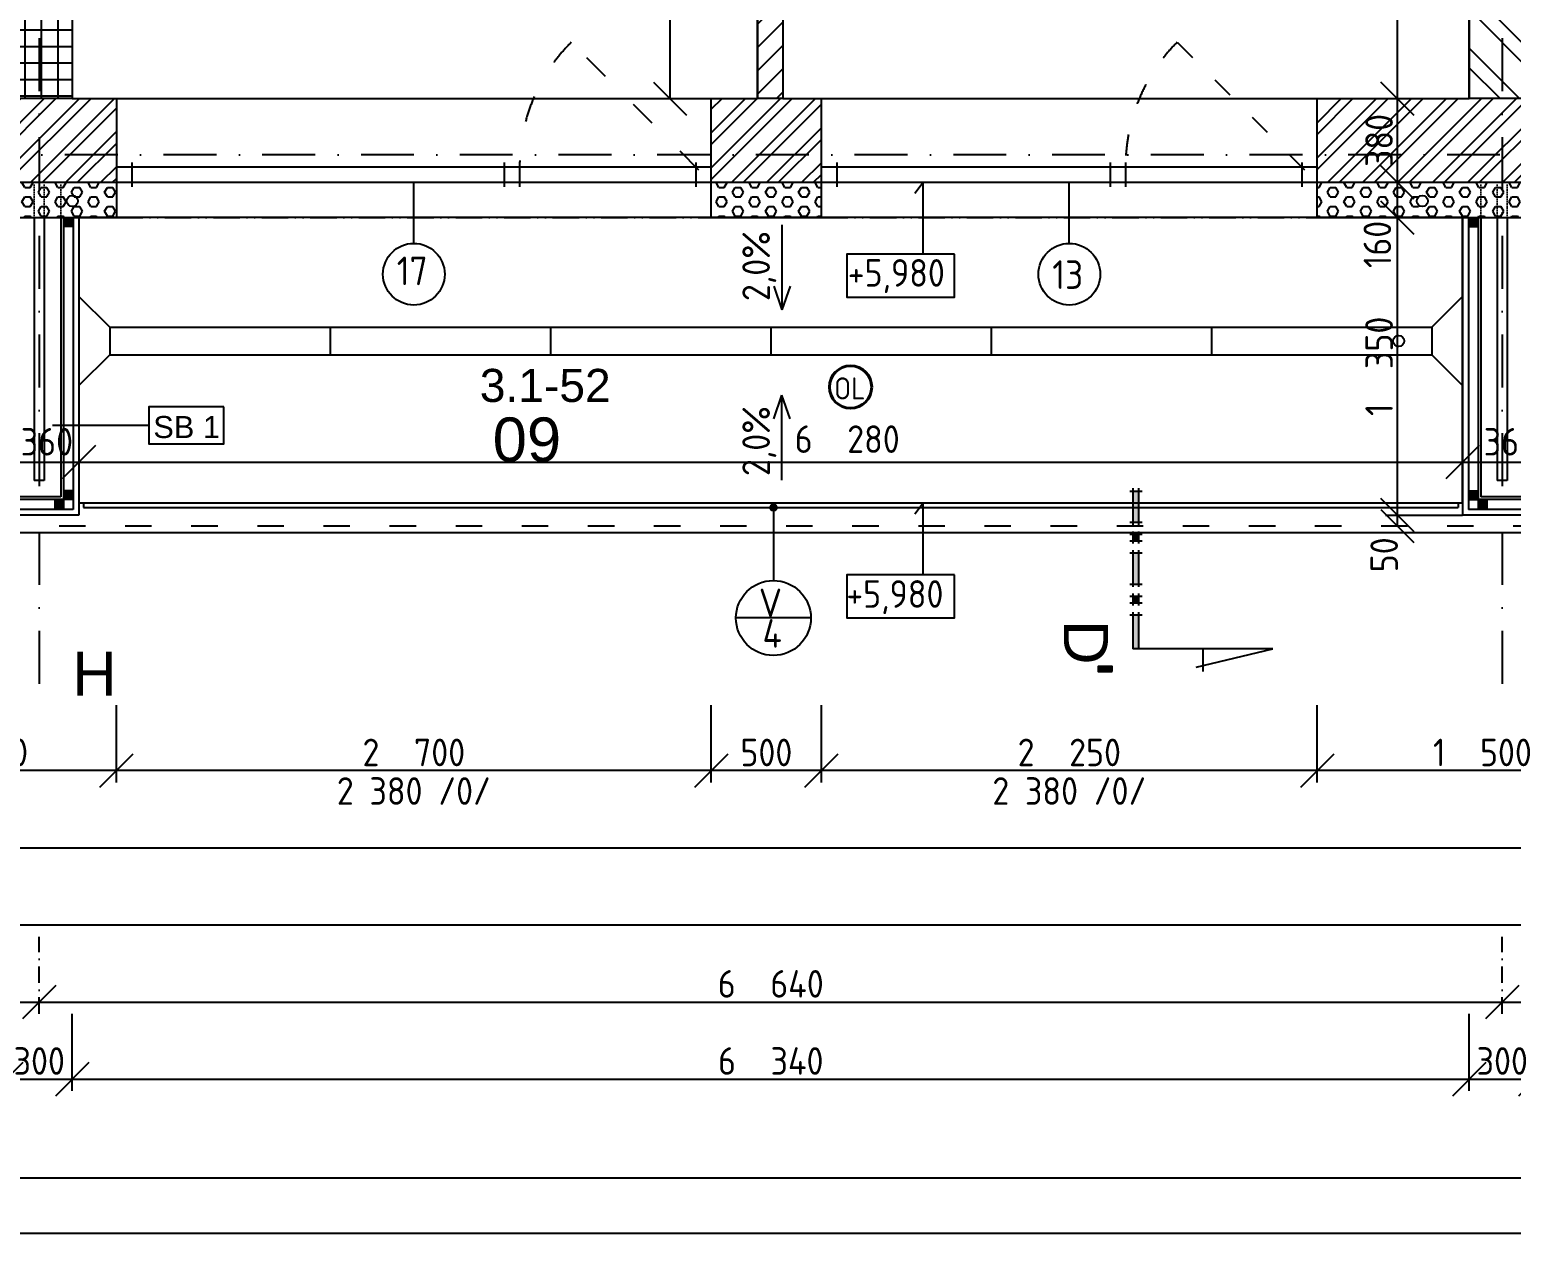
# Model space of a CAD drawing. Extents: x 4511820 to 5180432, y -1526536 to -944957.
# Drawn here: x 5014147 to 5020872, y -1174184 to -1168721 of the extents above; entities that cross this region are included whole.
import ezdxf

# ---------------------------------------------------------------- set-up
doc = ezdxf.new("R2010")
doc.units = 0
doc.header["$MEASUREMENT"] = 0
for name, pattern in [('ACAD_ISO03W100', [30, 12, -18]), ('ACAD_ISO07W100', [3.5, 0.5, -3]), ('ACAD_ISO12W100', [22, 12, -3, 0.5, -3, 0.5, -3]), ('BODKOCIARKOVANA_3', [5.6, 3, -1.3, 0, -1.3])]:
    doc.linetypes.add(name, pattern=pattern)
doc.layers.get('0').update_dxf_attribs({"linetype": 'CONTINUOUS'})
doc.layers.get('Defpoints').update_dxf_attribs({"color": 61, "linetype": 'CONTINUOUS'})
for name, color, linetype in [('KÓTY', 4, 'CONTINUOUS'), ('MÚRY', 1, 'CONTINUOUS'), ('OKNÁ', 143, 'CONTINUOUS'), ('osi', 253, 'CONTINUOUS'), ('Plochy', 41, 'CONTINUOUS'), ('POPIS', 7, 'CONTINUOUS'), ('POZEMOK', 7, 'CONTINUOUS'), ('TENKÁ', 7, 'CONTINUOUS'), ('tzb', 153, 'CONTINUOUS'), ('ŠRAFY', 82, 'CONTINUOUS')]:
    doc.layers.add(name, color=color, linetype=linetype)
doc.layers.add('zz-kanal-daždová', color=136, linetype='CONTINUOUS', lineweight=40)
doc.styles.add('ARIAL', font='arial.ttf')
doc.styles.add('styl1', font='arial.ttf')
doc.styles.add('STYLE1', font='isocp.shx')
doc.dimstyles.new('STANDARD-50', dxfattribs={"dimtxt": 125, "dimasz": 150, "dimexe": 10, "dimexo": 200, "dimgap": 20, "dimtad": 1, "dimdsep": 46, "dimlunit": 6, "dimtxsty": 'STYLE1', "dimblk1": 'OBLIQUE', "dimblk2": 'OBLIQUE', "dimsah": 1, "dimcen": 2.5, "dimse1": 1, "dimse2": 1, "dimadec": 0, "dimazin": 0, "dimtfac": 1, "dimtmove": 1, "dimatfit": 3, "dimldrblk": 'OBLIQUE', "dimfxl": 1, "dimtolj": 1, "dimtzin": 0, "dimarcsym": 0})
pattern_1 = [(45, (0, 175781), (-79.549513, 79.549513), []), (45, (53.03, 175781), (-79.549513, 79.549513), [])]
pattern_2 = [(45, (0, 175781), (-4.4194173824, 4.4194173824), [])]
pattern_3 = [(45, (-6640, 175781), (-4.4194173824, 4.4194173824), [])]

# ---------------------------------------------------------------- blocks, each defined once
blk = doc.blocks.new('_OBLIQUE')
at = {"color": 0, "linetype": 'ByBlock'}
blk.add_line((-0.5, -0.5), (0.5, 0.5), dxfattribs=at)
blk = doc.blocks.new('*D12917')
at = {"layer": 'Defpoints', "color": 0}
for p in [(5007576, -1169289.2), (5014191, -1169289.2), (5014191, -1173133.9)]:
    blk.add_point(p, dxfattribs=at)
at = {"layer": 'KÓTY', "color": 0, "lineweight": -2}
blk.add_line((5007576, -1173133.9), (5014191, -1173133.9), dxfattribs=at)
at = {"layer": 'KÓTY', "color": 0, "linetype": 'ByBlock', "lineweight": -2, "xscale": 150, "yscale": 150, "zscale": 150, "rotation": 180}
blk.add_blockref('_OBLIQUE', (5007576, -1173133.9), dxfattribs=at)
at = {"layer": 'KÓTY', "color": 0, "linetype": 'ByBlock', "lineweight": -2, "xscale": 150, "yscale": 150, "zscale": 150}
blk.add_blockref('_OBLIQUE', (5014191, -1173133.9), dxfattribs=at)
at = {"layer": 'KÓTY', "color": 0, "insert": (5010883.5, -1173051.3), "char_height": 125, "attachment_point": 5, "style": 'STYLE1'}
blk.add_mtext('\\A1;6ﾠ615', dxfattribs=at)
blk = doc.blocks.new('*D12918')
at = {"layer": 'Defpoints', "color": 0}
for p in [(5014191, -1169289.2), (5020831, -1169289.2), (5020831, -1173133.9)]:
    blk.add_point(p, dxfattribs=at)
at = {"layer": 'KÓTY', "color": 0, "lineweight": -2}
blk.add_line((5014191, -1173133.9), (5020831, -1173133.9), dxfattribs=at)
at = {"layer": 'KÓTY', "color": 0, "linetype": 'ByBlock', "lineweight": -2, "xscale": 150, "yscale": 150, "zscale": 150, "rotation": 180}
blk.add_blockref('_OBLIQUE', (5014191, -1173133.9), dxfattribs=at)
at = {"layer": 'KÓTY', "color": 0, "linetype": 'ByBlock', "lineweight": -2, "xscale": 150, "yscale": 150, "zscale": 150}
blk.add_blockref('_OBLIQUE', (5020831, -1173133.9), dxfattribs=at)
at = {"layer": 'KÓTY', "color": 0, "insert": (5017511, -1173051.3), "char_height": 125, "attachment_point": 5, "style": 'STYLE1'}
blk.add_mtext('\\A1;6ﾠ640', dxfattribs=at)
blk = doc.blocks.new('*D12919')
at = {"layer": 'Defpoints', "color": 0}
for p in [(5020831, -1169289.2), (5027471, -1169289.2), (5027471, -1173133.9)]:
    blk.add_point(p, dxfattribs=at)
at = {"layer": 'KÓTY', "color": 0, "lineweight": -2}
blk.add_line((5020831, -1173133.9), (5027471, -1173133.9), dxfattribs=at)
at = {"layer": 'KÓTY', "color": 0, "linetype": 'ByBlock', "lineweight": -2, "xscale": 150, "yscale": 150, "zscale": 150, "rotation": 180}
blk.add_blockref('_OBLIQUE', (5020831, -1173133.9), dxfattribs=at)
at = {"layer": 'KÓTY', "color": 0, "linetype": 'ByBlock', "lineweight": -2, "xscale": 150, "yscale": 150, "zscale": 150}
blk.add_blockref('_OBLIQUE', (5027471, -1173133.9), dxfattribs=at)
at = {"layer": 'KÓTY', "color": 0, "insert": (5024151, -1173051.3), "char_height": 125, "attachment_point": 5, "style": 'STYLE1'}
blk.add_mtext('\\A1;6ﾠ640', dxfattribs=at)
blk = doc.blocks.new('*D12932')
at = {"layer": 'Defpoints', "color": 0}
for p in [(5014041, -1169034.2), (5014341, -1169034.2), (5014341, -1173483.9)]:
    blk.add_point(p, dxfattribs=at)
at = {"layer": 'KÓTY', "color": 0, "lineweight": -2}
blk.add_line((5014041, -1173483.9), (5014341, -1173483.9), dxfattribs=at)
at = {"layer": 'KÓTY', "color": 0, "linetype": 'ByBlock', "lineweight": -2, "xscale": 150, "yscale": 150, "zscale": 150, "rotation": 180}
blk.add_blockref('_OBLIQUE', (5014041, -1173483.9), dxfattribs=at)
at = {"layer": 'KÓTY', "color": 0, "linetype": 'ByBlock', "lineweight": -2, "xscale": 150, "yscale": 150, "zscale": 150}
blk.add_blockref('_OBLIQUE', (5014341, -1173483.9), dxfattribs=at)
at = {"layer": 'KÓTY', "color": 0, "insert": (5014191, -1173401.4), "char_height": 125, "attachment_point": 5, "style": 'STYLE1'}
blk.add_mtext('\\A1;300', dxfattribs=at)
blk = doc.blocks.new('*D12933')
at = {"layer": 'Defpoints', "color": 0}
for p in [(5014341, -1169034.2), (5020681, -1169034.2), (5020681, -1173483.9)]:
    blk.add_point(p, dxfattribs=at)
at = {"layer": 'KÓTY', "color": 0, "lineweight": -2}
blk.add_line((5014341, -1173483.9), (5020681, -1173483.9), dxfattribs=at)
at = {"layer": 'KÓTY', "color": 0, "linetype": 'ByBlock', "lineweight": -2, "xscale": 150, "yscale": 150, "zscale": 150, "rotation": 180}
blk.add_blockref('_OBLIQUE', (5014341, -1173483.9), dxfattribs=at)
at = {"layer": 'KÓTY', "color": 0, "linetype": 'ByBlock', "lineweight": -2, "xscale": 150, "yscale": 150, "zscale": 150}
blk.add_blockref('_OBLIQUE', (5020681, -1173483.9), dxfattribs=at)
at = {"layer": 'KÓTY', "color": 0, "insert": (5017511, -1173401.3), "char_height": 125, "attachment_point": 5, "style": 'STYLE1'}
blk.add_mtext('\\A1;6ﾠ340', dxfattribs=at)
blk = doc.blocks.new('*D12934')
at = {"layer": 'Defpoints', "color": 0}
for p in [(5020681, -1169034.2), (5020981, -1169034.2), (5020981, -1173483.9)]:
    blk.add_point(p, dxfattribs=at)
at = {"layer": 'KÓTY', "color": 0, "lineweight": -2}
blk.add_line((5020681, -1173483.9), (5020981, -1173483.9), dxfattribs=at)
at = {"layer": 'KÓTY', "color": 0, "linetype": 'ByBlock', "lineweight": -2, "xscale": 150, "yscale": 150, "zscale": 150, "rotation": 180}
blk.add_blockref('_OBLIQUE', (5020681, -1173483.9), dxfattribs=at)
at = {"layer": 'KÓTY', "color": 0, "linetype": 'ByBlock', "lineweight": -2, "xscale": 150, "yscale": 150, "zscale": 150}
blk.add_blockref('_OBLIQUE', (5020981, -1173483.9), dxfattribs=at)
at = {"layer": 'KÓTY', "color": 0, "insert": (5020831, -1173401.4), "char_height": 125, "attachment_point": 5, "style": 'STYLE1'}
blk.add_mtext('\\A1;300', dxfattribs=at)
blk = doc.blocks.new('*D12941')
at = {"layer": 'Defpoints', "color": 0}
for p in [(5007451, -1169289.2), (5040921, -1169449.2), (5040921, -1172433.9)]:
    blk.add_point(p, dxfattribs=at)
at = {"layer": 'KÓTY', "color": 0, "lineweight": -2}
blk.add_line((5007451, -1172433.9), (5040921, -1172433.9), dxfattribs=at)
at = {"layer": 'KÓTY', "color": 0, "linetype": 'ByBlock', "lineweight": -2, "xscale": 150, "yscale": 150, "zscale": 150, "rotation": 180}
blk.add_blockref('_OBLIQUE', (5007451, -1172433.9), dxfattribs=at)
at = {"layer": 'KÓTY', "color": 0, "linetype": 'ByBlock', "lineweight": -2, "xscale": 150, "yscale": 150, "zscale": 150}
blk.add_blockref('_OBLIQUE', (5040921, -1172433.9), dxfattribs=at)
at = {"layer": 'KÓTY', "color": 0, "insert": (5024186, -1172351.3), "char_height": 125, "attachment_point": 5, "style": 'STYLE1'}
blk.add_mtext('\\A1;33ﾠ470', dxfattribs=at)
blk = doc.blocks.new('*D12942')
at = {"layer": 'Defpoints', "color": 0}
for p in [(4980571, -1166764.2), (5040921, -1166764.2), (5040921, -1172783.9)]:
    blk.add_point(p, dxfattribs=at)
at = {"layer": 'KÓTY', "color": 0, "lineweight": -2}
blk.add_line((4980571, -1172783.9), (5040921, -1172783.9), dxfattribs=at)
at = {"layer": 'KÓTY', "color": 0, "linetype": 'ByBlock', "lineweight": -2, "xscale": 150, "yscale": 150, "zscale": 150, "rotation": 180}
blk.add_blockref('_OBLIQUE', (4980571, -1172783.9), dxfattribs=at)
at = {"layer": 'KÓTY', "color": 0, "linetype": 'ByBlock', "lineweight": -2, "xscale": 150, "yscale": 150, "zscale": 150}
blk.add_blockref('_OBLIQUE', (5040921, -1172783.9), dxfattribs=at)
at = {"layer": 'KÓTY', "color": 0, "insert": (5010746, -1172701.3), "char_height": 125, "attachment_point": 5, "style": 'STYLE1'}
blk.add_mtext('\\A1;60ﾠ350', dxfattribs=at)
blk = doc.blocks.new('*D12960')
at = {"layer": 'Defpoints', "color": 0}
for p in [(5019991, -1169034.2), (5021491, -1169034.2), (5019991, -1172083.9)]:
    blk.add_point(p, dxfattribs=at)
at = {"layer": 'KÓTY', "color": 0, "lineweight": -2}
blk.add_line((5021491, -1172083.9), (5019991, -1172083.9), dxfattribs=at)
at = {"layer": 'KÓTY', "color": 0, "linetype": 'ByBlock', "lineweight": -2, "xscale": 150, "yscale": 150, "zscale": 150, "rotation": 180}
blk.add_blockref('_OBLIQUE', (5019991, -1172083.9), dxfattribs=at)
at = {"layer": 'KÓTY', "color": 0, "linetype": 'ByBlock', "lineweight": -2, "xscale": 150, "yscale": 150, "zscale": 150}
blk.add_blockref('_OBLIQUE', (5021491, -1172083.9), dxfattribs=at)
at = {"layer": 'KÓTY', "color": 0, "insert": (5020741, -1172001.3), "char_height": 125, "attachment_point": 5, "style": 'STYLE1'}
blk.add_mtext('\\A1;1ﾠ500', dxfattribs=at)
blk = doc.blocks.new('*D12961')
at = {"layer": 'Defpoints', "color": 0}
for p in [(5017741, -1169034.2), (5019991, -1169034.2), (5017741, -1172083.9)]:
    blk.add_point(p, dxfattribs=at)
at = {"layer": 'KÓTY', "color": 0, "lineweight": -2}
blk.add_line((5019991, -1172083.9), (5017741, -1172083.9), dxfattribs=at)
at = {"layer": 'KÓTY', "color": 0, "linetype": 'ByBlock', "lineweight": -2, "xscale": 150, "yscale": 150, "zscale": 150, "rotation": 180}
blk.add_blockref('_OBLIQUE', (5017741, -1172083.9), dxfattribs=at)
at = {"layer": 'KÓTY', "color": 0, "linetype": 'ByBlock', "lineweight": -2, "xscale": 150, "yscale": 150, "zscale": 150}
blk.add_blockref('_OBLIQUE', (5019991, -1172083.9), dxfattribs=at)
at = {"layer": 'KÓTY', "color": 0, "insert": (5018866, -1172001.3), "char_height": 125, "attachment_point": 5, "style": 'STYLE1'}
blk.add_mtext('\\A1;2ﾠ250', dxfattribs=at)
blk = doc.blocks.new('*D12962')
at = {"layer": 'Defpoints', "color": 0}
for p in [(5017741, -1169034.2), (5017241, -1169414.2), (5017241, -1172083.9)]:
    blk.add_point(p, dxfattribs=at)
at = {"layer": 'KÓTY', "color": 0, "lineweight": -2}
blk.add_line((5017741, -1172083.9), (5017241, -1172083.9), dxfattribs=at)
at = {"layer": 'KÓTY', "color": 0, "linetype": 'ByBlock', "lineweight": -2, "xscale": 150, "yscale": 150, "zscale": 150, "rotation": 180}
blk.add_blockref('_OBLIQUE', (5017241, -1172083.9), dxfattribs=at)
at = {"layer": 'KÓTY', "color": 0, "linetype": 'ByBlock', "lineweight": -2, "xscale": 150, "yscale": 150, "zscale": 150}
blk.add_blockref('_OBLIQUE', (5017741, -1172083.9), dxfattribs=at)
at = {"layer": 'KÓTY', "color": 0, "insert": (5017491, -1172001.4), "char_height": 125, "attachment_point": 5, "style": 'STYLE1'}
blk.add_mtext('\\A1;500', dxfattribs=at)
blk = doc.blocks.new('*D12963')
at = {"layer": 'Defpoints', "color": 0}
for p in [(5014541, -1169414.2), (5017241, -1169414.2), (5014541, -1172083.9)]:
    blk.add_point(p, dxfattribs=at)
at = {"layer": 'KÓTY', "color": 0, "lineweight": -2}
blk.add_line((5017241, -1172083.9), (5014541, -1172083.9), dxfattribs=at)
at = {"layer": 'KÓTY', "color": 0, "linetype": 'ByBlock', "lineweight": -2, "xscale": 150, "yscale": 150, "zscale": 150, "rotation": 180}
blk.add_blockref('_OBLIQUE', (5014541, -1172083.9), dxfattribs=at)
at = {"layer": 'KÓTY', "color": 0, "linetype": 'ByBlock', "lineweight": -2, "xscale": 150, "yscale": 150, "zscale": 150}
blk.add_blockref('_OBLIQUE', (5017241, -1172083.9), dxfattribs=at)
at = {"layer": 'KÓTY', "color": 0, "insert": (5015891, -1172001.3), "char_height": 125, "attachment_point": 5, "style": 'STYLE1'}
blk.add_mtext('\\A1;2ﾠ700', dxfattribs=at)
blk = doc.blocks.new('*D12964')
at = {"layer": 'Defpoints', "color": 0}
for p in [(5013291, -1169414.2), (5014541, -1169414.2), (5013291, -1172083.9)]:
    blk.add_point(p, dxfattribs=at)
at = {"layer": 'KÓTY', "color": 0, "lineweight": -2}
blk.add_line((5014541, -1172083.9), (5013291, -1172083.9), dxfattribs=at)
at = {"layer": 'KÓTY', "color": 0, "linetype": 'ByBlock', "lineweight": -2, "xscale": 150, "yscale": 150, "zscale": 150, "rotation": 180}
blk.add_blockref('_OBLIQUE', (5013291, -1172083.9), dxfattribs=at)
at = {"layer": 'KÓTY', "color": 0, "linetype": 'ByBlock', "lineweight": -2, "xscale": 150, "yscale": 150, "zscale": 150}
blk.add_blockref('_OBLIQUE', (5014541, -1172083.9), dxfattribs=at)
at = {"layer": 'KÓTY', "color": 0, "insert": (5013916, -1172001.3), "char_height": 125, "attachment_point": 5, "style": 'STYLE1'}
blk.add_mtext('\\A1;1ﾠ250', dxfattribs=at)
blk = doc.blocks.new('*D18928')
at = {"layer": 'Defpoints', "color": 0}
for p in [(5017451, -1163649.2), (5017053.5, -1169034.2), (5017451, -1169034.2)]:
    blk.add_point(p, dxfattribs=at)
at = {"layer": 'KÓTY', "color": 0, "lineweight": -2}
blk.add_line((5017053.5, -1163649.2), (5017053.5, -1169034.2), dxfattribs=at)
at = {"layer": 'KÓTY', "color": 0, "linetype": 'ByBlock', "lineweight": -2, "xscale": 150, "yscale": 150, "zscale": 150}
for p, rotation in [((5017053.5, -1163649.2), 90), ((5017053.5, -1169034.2), 270)]:
    blk.add_blockref('_OBLIQUE', p, dxfattribs=dict(at, rotation=rotation))
at = {"layer": 'KÓTY', "color": 0, "insert": (5016971, -1166341.7), "char_height": 125, "attachment_point": 5, "rotation": 90, "style": 'STYLE1'}
blk.add_mtext('\\A1;5ﾠ385', dxfattribs=at)
blk = doc.blocks.new('*D18940')
at = {"layer": 'Defpoints', "color": 0}
for p in [(5020681, -1163649.2), (5020354.5, -1169034.2), (5020681, -1169034.2)]:
    blk.add_point(p, dxfattribs=at)
at = {"layer": 'KÓTY', "color": 0, "lineweight": -2}
blk.add_line((5020354.5, -1163649.2), (5020354.5, -1169034.2), dxfattribs=at)
at = {"layer": 'KÓTY', "color": 0, "linetype": 'ByBlock', "lineweight": -2, "xscale": 150, "yscale": 150, "zscale": 150}
for p, rotation in [((5020354.5, -1163649.2), 90), ((5020354.5, -1169034.2), 270)]:
    blk.add_blockref('_OBLIQUE', p, dxfattribs=dict(at, rotation=rotation))
at = {"layer": 'KÓTY', "color": 0, "insert": (5020272, -1166341.7), "char_height": 125, "attachment_point": 5, "rotation": 90, "style": 'STYLE1'}
blk.add_mtext('\\A1;5ﾠ385', dxfattribs=at)
blk = doc.blocks.new('*D19258')
at = {"layer": 'Defpoints', "color": 0}
for p in [(5020651, -1170683.5), (5014371, -1170709.2), (5020651, -1170709.2)]:
    blk.add_point(p, dxfattribs=at)
at = {"layer": 'KÓTY', "color": 0, "lineweight": -2}
blk.add_line((5014371, -1170683.5), (5020651, -1170683.5), dxfattribs=at)
at = {"layer": 'KÓTY', "color": 0, "linetype": 'ByBlock', "lineweight": -2, "xscale": 150, "yscale": 150, "zscale": 150, "rotation": 180}
blk.add_blockref('_OBLIQUE', (5014371, -1170683.5), dxfattribs=at)
at = {"layer": 'KÓTY', "color": 0, "linetype": 'ByBlock', "lineweight": -2, "xscale": 150, "yscale": 150, "zscale": 150}
blk.add_blockref('_OBLIQUE', (5020651, -1170683.5), dxfattribs=at)
at = {"layer": 'KÓTY', "color": 0, "insert": (5017858, -1170579.5), "char_height": 125, "attachment_point": 5, "style": 'STYLE1'}
blk.add_mtext('\\A1;6ﾠ280', dxfattribs=at)
blk = doc.blocks.new('*D19259')
at = {"layer": 'Defpoints', "color": 0}
for p in [(5021011, -1170683.5), (5020651, -1170709.2), (5021011, -1170709.2)]:
    blk.add_point(p, dxfattribs=at)
at = {"layer": 'KÓTY', "color": 0, "lineweight": -2}
blk.add_line((5020651, -1170683.5), (5021011, -1170683.5), dxfattribs=at)
at = {"layer": 'KÓTY', "color": 0, "linetype": 'ByBlock', "lineweight": -2, "xscale": 150, "yscale": 150, "zscale": 150, "rotation": 180}
blk.add_blockref('_OBLIQUE', (5020651, -1170683.5), dxfattribs=at)
at = {"layer": 'KÓTY', "color": 0, "linetype": 'ByBlock', "lineweight": -2, "xscale": 150, "yscale": 150, "zscale": 150}
blk.add_blockref('_OBLIQUE', (5021011, -1170683.5), dxfattribs=at)
at = {"layer": 'KÓTY', "color": 0, "insert": (5020865.5, -1170591.5), "char_height": 125, "attachment_point": 5, "style": 'STYLE1'}
blk.add_mtext('\\A1;360', dxfattribs=at)
blk = doc.blocks.new('*D47906')
at = {"layer": 'Defpoints', "color": 0}
for p in [(5014371, -1170683.5), (5014011, -1170709.2), (5014371, -1170709.2)]:
    blk.add_point(p, dxfattribs=at)
at = {"layer": 'KÓTY', "color": 0, "lineweight": -2}
blk.add_line((5014011, -1170683.5), (5014371, -1170683.5), dxfattribs=at)
at = {"layer": 'KÓTY', "color": 0, "linetype": 'ByBlock', "lineweight": -2, "xscale": 150, "yscale": 150, "zscale": 150, "rotation": 180}
blk.add_blockref('_OBLIQUE', (5014011, -1170683.5), dxfattribs=at)
at = {"layer": 'KÓTY', "color": 0, "linetype": 'ByBlock', "lineweight": -2, "xscale": 150, "yscale": 150, "zscale": 150}
blk.add_blockref('_OBLIQUE', (5014371, -1170683.5), dxfattribs=at)
at = {"layer": 'KÓTY', "color": 0, "insert": (5014225.5, -1170591.5), "char_height": 125, "attachment_point": 5, "style": 'STYLE1'}
blk.add_mtext('\\A1;360', dxfattribs=at)
blk = doc.blocks.new('*D47912')
at = {"layer": 'Defpoints', "color": 0}
for p in [(5020354.5, -1169034.2), (5020354.5, -1169414.2), (5020354.5, -1169414.2)]:
    blk.add_point(p, dxfattribs=at)
at = {"layer": 'KÓTY', "color": 0, "lineweight": -2}
blk.add_line((5020354.5, -1169034.2), (5020354.5, -1169414.2), dxfattribs=at)
at = {"layer": 'KÓTY', "color": 0, "linetype": 'ByBlock', "lineweight": -2, "xscale": 150, "yscale": 150, "zscale": 150}
for p, rotation in [((5020354.5, -1169034.2), 90), ((5020354.5, -1169414.2), 270)]:
    blk.add_blockref('_OBLIQUE', p, dxfattribs=dict(at, rotation=rotation))
at = {"layer": 'KÓTY', "color": 0, "insert": (5020272, -1169224.2), "char_height": 125, "attachment_point": 5, "rotation": 90, "style": 'STYLE1'}
blk.add_mtext('\\A1;380', dxfattribs=at)
blk = doc.blocks.new('*D47913')
at = {"layer": 'Defpoints', "color": 0}
for p in [(5020354.5, -1169414.2), (5020354.5, -1169574.2), (5020354.5, -1169574.2)]:
    blk.add_point(p, dxfattribs=at)
at = {"layer": 'KÓTY', "color": 0, "lineweight": -2}
blk.add_line((5020354.5, -1169414.2), (5020354.5, -1169574.2), dxfattribs=at)
at = {"layer": 'KÓTY', "color": 0, "linetype": 'ByBlock', "lineweight": -2, "xscale": 150, "yscale": 150, "zscale": 150}
for p, rotation in [((5020354.5, -1169414.2), 90), ((5020354.5, -1169574.2), 270)]:
    blk.add_blockref('_OBLIQUE', p, dxfattribs=dict(at, rotation=rotation))
at = {"layer": 'KÓTY', "color": 0, "insert": (5020264, -1169696), "char_height": 125, "attachment_point": 5, "rotation": 90, "style": 'STYLE1'}
blk.add_mtext('\\A1;160', dxfattribs=at)
blk = doc.blocks.new('*D47914')
at = {"layer": 'Defpoints', "color": 0}
for p in [(5020770, -1169574.2), (5020354.5, -1170924.2), (5020770, -1170924.2)]:
    blk.add_point(p, dxfattribs=at)
at = {"layer": 'KÓTY', "color": 0, "lineweight": -2}
blk.add_line((5020354.5, -1169574.2), (5020354.5, -1170924.2), dxfattribs=at)
at = {"layer": 'KÓTY', "color": 0, "linetype": 'ByBlock', "lineweight": -2, "xscale": 150, "yscale": 150, "zscale": 150}
for p, rotation in [((5020354.5, -1169574.2), 90), ((5020354.5, -1170924.2), 270)]:
    blk.add_blockref('_OBLIQUE', p, dxfattribs=dict(at, rotation=rotation))
at = {"layer": 'KÓTY', "color": 0, "insert": (5020272, -1170249.2), "char_height": 125, "attachment_point": 5, "rotation": 90, "style": 'STYLE1'}
blk.add_mtext('\\A1;1ﾠ350', dxfattribs=at)
blk = doc.blocks.new('*D47915')
at = {"layer": 'Defpoints', "color": 0}
for p in [(5020770, -1170924.2), (5020354.5, -1170974.2), (5020770, -1170974.2)]:
    blk.add_point(p, dxfattribs=at)
at = {"layer": 'KÓTY', "color": 0, "lineweight": -2}
blk.add_line((5020354.5, -1170924.2), (5020354.5, -1170974.2), dxfattribs=at)
at = {"layer": 'KÓTY', "color": 0, "linetype": 'ByBlock', "lineweight": -2, "xscale": 150, "yscale": 150, "zscale": 150}
for p, rotation in [((5020354.5, -1170924.2), 90), ((5020354.5, -1170974.2), 270)]:
    blk.add_blockref('_OBLIQUE', p, dxfattribs=dict(at, rotation=rotation))
at = {"layer": 'KÓTY', "color": 0, "insert": (5020295, -1171104.5), "char_height": 125, "attachment_point": 5, "rotation": 90, "style": 'STYLE1'}
blk.add_mtext('\\A1;50', dxfattribs=at)

msp = doc.modelspace()

# ---------------------------------------------------------------- hatches: boundary and pattern name
at = {"layer": 'TENKÁ'}
h = msp.add_hatch(color=256, dxfattribs=at)
h.dxf.hatch_style = 1
h.paths.add_polyline_path([(5019182.125, -1170956.125), (5019156.25, -1170956.125), (5019156.25, -1170815), (5019182.125, -1170815)])
h = msp.add_hatch(color=256, dxfattribs=at)
h.dxf.hatch_style = 1
h.paths.add_polyline_path([(5017523, -1170904.191, 2.41421356), (5017508, -1170889.191, 0.41421356)])
h = msp.add_hatch(color=256, dxfattribs=at)
h.dxf.hatch_style = 1
h.paths.add_polyline_path([(5019182.125, -1171041.25), (5019156.25, -1171041.25), (5019156.25, -1171011), (5019182.125, -1171011)])
h = msp.add_hatch(color=256, dxfattribs=at)
h.dxf.hatch_style = 1
h.paths.add_polyline_path([(5019182.125, -1171096.125), (5019182.125, -1171237.25), (5019156.25, -1171237.25), (5019156.25, -1171096.125)])
h = msp.add_hatch(color=256, dxfattribs=at)
h.dxf.hatch_style = 1
h.paths.add_polyline_path([(5019182.125, -1171322.375), (5019156.25, -1171322.375), (5019156.25, -1171292.125), (5019182.125, -1171292.125)])
h = msp.add_hatch(color=256, dxfattribs=at)
h.dxf.hatch_style = 1
h.paths.add_polyline_path([(5019182.125, -1171377.25), (5019182.125, -1171530.875), (5019156.25, -1171530.875), (5019156.25, -1171377.25)])
h = msp.add_hatch(color=256, dxfattribs=at)
h.dxf.hatch_style = 1
h.paths.add_polyline_path([(5019060.125, -1171610.625), (5018996.5, -1171610.625), (5018996.5, -1171634.25), (5019060.125, -1171634.25)])
at = {"layer": 'ŠRAFY', "ltscale": 0.25}
h = msp.add_hatch(dxfattribs=at)
h.set_pattern_fill('ANSI37', color=256, scale=600, angle=45)
h.set_pattern_definition([(90, (-3307273.674, 668852.734), (-75, 1e-14), []), (180, (-3307273.674, 668852.734), (-1e-14, -75), [])])
h.paths.add_polyline_path([(5014041, -1161164.191), (5014041, -1163849.191), (5014041, -1169034.191), (5014341, -1169034.191), (5014341, -1163649.191), (5014341, -1163534.191), (5014341, -1162294.191), (5014341, -1162179.191), (5014341, -1161279.191), (5014341, -1161164.191)])
h = msp.add_hatch(dxfattribs=at)
h.set_pattern_fill('ANSI31', color=256, scale=600, style=0)
h.set_pattern_definition([(45, (515270.5, 303822), (-53.0330086, 53.0330086), [])])
h.paths.add_polyline_path([(5017566, -1169034.191), (5017566, -1163649.191), (5018991, -1163649.191), (5018991, -1163534.191), (5016741, -1163534.191), (5016741, -1163649.191), (5017451, -1163649.191), (5017451, -1169034.191)])
at = {"layer": 'ŠRAFY'}
h = msp.add_hatch(dxfattribs=at)
h.set_pattern_fill('ANSI32', color=256, scale=500, angle=90)
h.set_pattern_definition([(135, (515810.9, 44482.1), (-132.5825215, -132.5825215), []), (135, (515810.9, 44570.48), (-132.5825215, -132.5825215), [])])
h.paths.add_polyline_path([(5020681, -1163649.191), (5020681, -1169034.191), (5020981, -1169034.191), (5020981, -1164759.191), (5020981, -1163534.191), (5020681, -1163534.191)])
h = msp.add_hatch(dxfattribs=at)
h.set_pattern_fill('ANSI32', color=256, scale=300)
h.set_pattern_definition(pattern_1)
h.paths.add_polyline_path([(5013291, -1169414.191), (5014541, -1169414.191), (5014541, -1169034.191), (5014341, -1169034.191), (5014041, -1169034.191), (5013291, -1169034.191)])
h = msp.add_hatch(dxfattribs=at)
h.set_pattern_fill('ANSI32', color=256, scale=300)
h.set_pattern_definition(pattern_1)
h.paths.add_polyline_path([(5017241, -1169414.191), (5017741, -1169414.191), (5017741, -1169344.191), (5017741, -1169034.191), (5017566, -1169034.191), (5017451, -1169034.191), (5017241, -1169034.191), (5017241, -1169344.191)])
h = msp.add_hatch(dxfattribs=at)
h.set_pattern_fill('ANSI32', color=256, scale=300)
h.set_pattern_definition(pattern_1)
h.paths.add_polyline_path([(5021491, -1169414.191), (5021491, -1169344.191), (5021491, -1169034.191), (5020981, -1169034.191), (5020681, -1169034.191), (5019991, -1169034.191), (5019991, -1169344.191), (5019991, -1169414.191), (5020761, -1169414.191), (5020901, -1169414.191)])
h = msp.add_hatch(dxfattribs=at)
h.set_pattern_fill('HEX', color=256, scale=200)
h.paths.add_polyline_path([(5013291, -1169414.191), (5013291, -1169574.191), (5014011, -1169574.191), (5014191, -1169574.191), (5014371, -1169574.191), (5014541, -1169574.191), (5014541, -1169414.191)])
h = msp.add_hatch(dxfattribs=at)
h.set_pattern_fill('HEX', color=256, scale=200)
h.paths.add_polyline_path([(5017241, -1169414.191), (5017241, -1169574.191), (5017741, -1169574.191), (5017741, -1169414.191)])
h = msp.add_hatch(dxfattribs=at)
h.set_pattern_fill('HEX', color=256, scale=200)
h.paths.add_polyline_path([(5019991, -1169574.191), (5020651, -1169574.191), (5020677, -1169574.191), (5020721, -1169574.191), (5020733.5, -1169574.191), (5020808.5, -1169574.191), (5020853.5, -1169574.191), (5020928.5, -1169574.191), (5020941, -1169574.191), (5020985, -1169574.191), (5021011, -1169574.191), (5021013.5, -1169574.191), (5021061, -1169574.191), (5021181, -1169574.191), (5021491, -1169574.191), (5021491, -1169414.191), (5020733.5, -1169414.191), (5019991, -1169414.191)])
h.paths.add_polyline_path([(5020493.5, -1169499.191, 1), (5020443.5, -1169499.191, 1)], flags=16)
h.paths.add_polyline_path([(5021006, -1169499.191, 1), (5020956, -1169499.191, 1)], flags=16)
h = msp.add_hatch(dxfattribs=at)
h.set_pattern_fill('ANSI31', color=45, scale=50)
h.set_pattern_definition(pattern_3)
h.paths.add_polyline_path([(5014301, -1169614.191), (5014345, -1169614.191), (5014345, -1169574.191), (5014301, -1169574.191)])
h = msp.add_hatch(dxfattribs=at)
h.set_pattern_fill('ANSI31', color=45, scale=50)
h.set_pattern_definition(pattern_2)
h.paths.add_polyline_path([(5020721, -1169574.191), (5020677, -1169574.191), (5020677, -1169614.191), (5020721, -1169614.191)])
h = msp.add_hatch(dxfattribs=at)
h.set_pattern_fill('ANSI31', color=45, scale=50)
h.set_pattern_definition(pattern_3)
h.paths.add_polyline_path([(5014301, -1170854.191), (5014345, -1170854.191), (5014345, -1170814.191), (5014301, -1170814.191)])
h = msp.add_hatch(dxfattribs=at)
h.set_pattern_fill('ANSI31', color=45, scale=50)
h.set_pattern_definition(pattern_2)
h.paths.add_polyline_path([(5020721, -1170814.191), (5020677, -1170814.191), (5020677, -1170854.191), (5020714, -1170854.191), (5020721, -1170854.191)])
h = msp.add_hatch(dxfattribs=at)
h.set_pattern_fill('ANSI31', color=45, scale=50)
h.set_pattern_definition(pattern_3)
h.paths.add_polyline_path([(5014261, -1170898.191), (5014301, -1170898.191), (5014301, -1170854.191), (5014261, -1170854.191)])
h = msp.add_hatch(dxfattribs=at)
h.set_pattern_fill('ANSI31', color=45, scale=50)
h.set_pattern_definition(pattern_2)
h.paths.add_polyline_path([(5020721, -1170898.191), (5020761, -1170898.191), (5020761, -1170854.191), (5020721, -1170854.191)])

# ---------------------------------------------------------------- linework, layer by layer
at = {"layer": 'KÓTY', "ltscale": 25}
for p, q in [((5020301.097, -1170924.191), (5020651.097, -1170924.191)), ((5014541, -1172137.286), (5014541, -1171787.286)), ((5017241, -1172137.286), (5017241, -1171787.286)), ((5017741, -1172137.286), (5017741, -1171787.286)), ((5019991, -1172137.286), (5019991, -1171787.286)), ((5014341, -1173537.286), (5014341, -1173187.286)), ((5020681, -1173537.286), (5020681, -1173187.286))]:
    msp.add_line(p, q, dxfattribs=at)
at = {"layer": 'KÓTY', "linetype": 'BODKOCIARKOVANA_3', "ltscale": 25}
for p, q in [((5014191, -1173187.286), (5014191, -1172837.286)), ((5020831, -1173187.286), (5020831, -1172837.286))]:
    msp.add_line(p, q, dxfattribs=at)
at = {"layer": 'MÚRY'}
for p, q in [((5014341, -1163649.191), (5014341, -1169034.191)), ((5017451, -1163649.191), (5017451, -1169034.191)), ((5017566, -1163649.191), (5017566, -1169034.191)), ((5020681, -1163649.191), (5020681, -1169034.191)), ((5014341, -1169034.191), (5014541, -1169034.191)), ((5014541, -1169034.191), (5014541, -1169574.191)), ((5017241, -1169034.191), (5017451, -1169034.191)), ((5017241, -1169574.191), (5017241, -1169034.191)), ((5017566, -1169034.191), (5017741, -1169034.191)), ((5017741, -1169574.191), (5017741, -1169034.191)), ((5019991, -1169034.191), (5020681, -1169034.191)), ((5019991, -1169574.191), (5019991, -1169034.191)), ((5014371, -1169574.191), (5014541, -1169574.191)), ((5014371, -1169574.191), (5014371, -1170924.191)), ((5017241, -1169574.191), (5017741, -1169574.191)), ((5017241, -1169574.191), (5017741, -1169574.191)), ((5019991, -1169574.191), (5020651, -1169574.191)), ((5020651, -1169574.191), (5020651, -1170924.191)), ((5014371, -1170924.191), (5014011, -1170924.191)), ((5021011, -1170924.191), (5020651, -1170924.191))]:
    msp.add_line(p, q, dxfattribs=at)
at = {"layer": 'OKNÁ', "linetype": 'ACAD_ISO03W100', "ltscale": 10}
msp.add_line((5017185.142, -1169358.334), (5016605.315, -1168778.506), dxfattribs=at)
at = {"layer": 'OKNÁ', "linetype": 'ACAD_ISO03W100', "ltscale": 8}
msp.add_line((5019935.142, -1169358.334), (5019355.315, -1168778.506), dxfattribs=at)
at = {"layer": 'OKNÁ', "ltscale": 0.25}
for p, q in [((5014611, -1169324.191), (5014611, -1169434.191)), ((5016301, -1169324.191), (5016301, -1169434.191)), ((5016371, -1169324.191), (5016371, -1169434.191)), ((5017171, -1169324.191), (5017171, -1169434.191)), ((5017811, -1169324.191), (5017811, -1169434.191)), ((5019051, -1169324.191), (5019051, -1169434.191)), ((5019121, -1169324.191), (5019121, -1169434.191)), ((5019921, -1169324.191), (5019921, -1169434.191)), ((5014541, -1169344.191), (5017241, -1169344.191)), ((5017741, -1169344.191), (5019991, -1169344.191)), ((5014541, -1169414.191), (5017241, -1169414.191)), ((5015891, -1169691.045), (5015891, -1169414.191)), ((5017741, -1169414.191), (5019991, -1169414.191)), ((5018866, -1169691.045), (5018866, -1169414.191))]:
    msp.add_line(p, q, dxfattribs=at)
at = {"layer": 'OKNÁ'}
for p, q in [((5014391, -1170869.191), (5020631, -1170869.191)), ((5014391, -1170869.191), (5014391, -1170889.191)), ((5014391, -1170869.191), (5014391, -1170889.191)), ((5014391, -1170889.191), (5020631, -1170889.191)), ((5020631, -1170869.191), (5020631, -1170889.191))]:
    msp.add_line(p, q, dxfattribs=at)
at = {"layer": 'OKNÁ', "ltscale": 0.25}
for centre in [(5015891, -1169831.045), (5018866, -1169831.045)]:
    msp.add_circle(centre, 140, dxfattribs=at)
at = {"layer": 'OKNÁ', "linetype": 'ACAD_ISO03W100', "ltscale": 10}
msp.add_arc((5017171, -1169344.191), 800, 135, 180, dxfattribs=at)
at = {"layer": 'OKNÁ', "linetype": 'ACAD_ISO03W100', "ltscale": 8}
msp.add_arc((5019921, -1169344.191), 800, 135, 180, dxfattribs=at)
at = {"layer": 'osi', "linetype": 'BODKOCIARKOVANA_3', "ltscale": 80}
for p, q in [((5014191, -1134257), (5014191, -1171774.191)), ((5020831, -1134257), (5020831, -1171774.191)), ((5041881, -1169289.191), (4978211, -1169289.191))]:
    msp.add_line(p, q, dxfattribs=at)
at = {"layer": 'Plochy'}
for points in [[(5017451, -1163649.191), (5014341, -1163649.191), (5014341, -1169034.191), (5017451, -1169034.191)], [(5020681, -1163649.191), (5017566, -1163649.191), (5017566, -1169034.191), (5020681, -1169034.191)], [(5020651, -1169574.191), (5014371, -1169574.191), (5014371, -1170869.191), (5020651, -1170869.191)]]:
    msp.add_lwpolyline(points, close=True, dxfattribs=at)
at = {"layer": 'POZEMOK'}
for p, q in [((5014511, -1170071.691), (5014371, -1169931.691)), ((5020511, -1170071.691), (5020651, -1169931.691)), ((5014511, -1170071.691), (5020511, -1170071.691)), ((5014511, -1170071.691), (5014511, -1170196.691)), ((5015511, -1170071.691), (5015511, -1170196.691)), ((5016511, -1170071.691), (5016511, -1170196.691)), ((5017511, -1170071.691), (5017511, -1170196.691)), ((5018511, -1170071.691), (5018511, -1170196.691)), ((5019511, -1170071.691), (5019511, -1170196.691)), ((5020511, -1170071.691), (5020511, -1170196.691)), ((5014511, -1170196.691), (5014371, -1170336.691)), ((5014511, -1170196.691), (5020511, -1170196.691)), ((5020511, -1170196.691), (5020651, -1170336.691))]:
    msp.add_line(p, q, dxfattribs=at)
at = {"layer": 'TENKÁ'}
for p, q in [((5014341, -1169034.191), (5014041, -1169034.191)), ((5017566, -1169034.191), (5017451, -1169034.191)), ((5020981, -1169034.191), (5020681, -1169034.191)), ((5013291, -1169414.191), (5014541, -1169414.191)), ((5017241, -1169414.191), (5017741, -1169414.191)), ((5018165.448, -1169463), (5018202.803, -1169414.191)), ((5018202.803, -1169739.931), (5018202.803, -1169414.191)), ((5019991, -1169414.191), (5021491, -1169414.191)), ((5014011, -1169574.191), (5014371, -1169574.191)), ((5014011, -1169574.191), (5014371, -1169574.191)), ((5017561.809, -1169606.941), (5017561.809, -1169992.941)), ((5020651, -1169574.191), (5021011, -1169574.191)), ((5017524.209, -1169885.741), (5017561.809, -1169992.941)), ((5017599.409, -1169885.741), (5017561.809, -1169992.941)), ((5017524.209, -1170487.141), (5017561.809, -1170379.941)), ((5017561.809, -1170765.941), (5017561.809, -1170379.941)), ((5017599.409, -1170487.141), (5017561.809, -1170379.941)), ((5014687.5, -1170517.25), (5014251, -1170517.25)), ((5019140, -1170815), (5019197, -1170815)), ((5019156.25, -1170968.625), (5019156.25, -1170802.5)), ((5019182.125, -1170968.625), (5019182.125, -1170802.5)), ((5018165.448, -1170918), (5018202.803, -1170869.191)), ((5018202.803, -1171194.931), (5018202.803, -1170869.191)), ((5019140, -1170956.125), (5019197, -1170956.125)), ((5025801, -1171004.191), (5001311, -1171004.191)), ((5019140, -1171011), (5019197, -1171011)), ((5019156.25, -1171053.75), (5019156.25, -1170998.5)), ((5019182.125, -1171053.75), (5019182.125, -1170998.5)), ((5019140, -1171041.25), (5019197, -1171041.25)), ((5019156.25, -1171249.75), (5019156.25, -1171083.625)), ((5019182.125, -1171249.75), (5019182.125, -1171083.625)), ((5019140, -1171096.125), (5019197, -1171096.125)), ((5019140, -1171237.25), (5019197, -1171237.25)), ((5019140, -1171292.125), (5019197, -1171292.125)), ((5019156.25, -1171334.875), (5019156.25, -1171279.625)), ((5019182.125, -1171334.875), (5019182.125, -1171279.625)), ((5019140, -1171322.375), (5019197, -1171322.375)), ((5019140, -1171377.25), (5019197, -1171377.25)), ((5019156.25, -1171530.875), (5019156.25, -1171364.75)), ((5019182.125, -1171530.875), (5019182.125, -1171364.75)), ((5019789.875, -1171530.875), (5019154.875, -1171530.875)), ((5019441.25, -1171614), (5019789.875, -1171530.875)), ((5019472.375, -1171530.875), (5019472.375, -1171634.125))]:
    msp.add_line(p, q, dxfattribs=at)
at = {"layer": 'TENKÁ', "linetype": 'ACAD_ISO12W100', "ltscale": 10}
for p, q in [((5014541, -1169034.191), (5017241, -1169034.191)), ((5017741, -1169034.191), (5019991, -1169034.191)), ((5014541, -1169574.191), (5017241, -1169574.191)), ((5017741, -1169574.191), (5019991, -1169574.191))]:
    msp.add_line(p, q, dxfattribs=at)
at = {"layer": 'TENKÁ', "color": 252, "linetype": 'ACAD_ISO07W100', "ltscale": 3}
for p, q in [((5014168.5, -1169574.191), (5014168.5, -1169414.191)), ((5014213.5, -1169574.191), (5014213.5, -1169414.191)), ((5014288.5, -1169574.191), (5014288.5, -1169414.191)), ((5020733.5, -1169574.191), (5020733.5, -1169414.191)), ((5020808.5, -1169574.191), (5020808.5, -1169414.191)), ((5020853.5, -1169574.191), (5020853.5, -1169414.191))]:
    msp.add_line(p, q, dxfattribs=at)
at = {"layer": 'TENKÁ', "color": 252}
for p, q in [((5014168.5, -1169574.191), (5014168.5, -1170766.691)), ((5014213.5, -1169574.191), (5014213.5, -1170766.691)), ((5014288.5, -1169574.191), (5014288.5, -1170841.691)), ((5020733.5, -1169574.191), (5020733.5, -1170841.691)), ((5020808.5, -1169574.191), (5020808.5, -1170766.691)), ((5020853.5, -1169574.191), (5020853.5, -1170766.691)), ((5014213.5, -1170766.691), (5014168.5, -1170766.691)), ((5020853.5, -1170766.691), (5020808.5, -1170766.691)), ((5014288.5, -1170841.691), (5014093.5, -1170841.691)), ((5020928.5, -1170841.691), (5020733.5, -1170841.691))]:
    msp.add_line(p, q, dxfattribs=at)
at = {"layer": 'TENKÁ', "color": 45}
for p, q in [((5014301, -1169574.191), (5014301, -1170854.191)), ((5014345, -1169574.191), (5014345, -1170898.191)), ((5020677, -1169574.191), (5020677, -1170898.191)), ((5020721, -1169574.191), (5020721, -1170854.191)), ((5014345, -1170814.191), (5014301, -1170814.191)), ((5020677, -1170814.191), (5020721, -1170814.191)), ((5014301, -1170854.191), (5014074, -1170854.191)), ((5014261, -1170854.191), (5014261, -1170898.191)), ((5014345, -1170854.191), (5014301, -1170854.191)), ((5014301, -1170854.191), (5014301, -1170898.191)), ((5020677, -1170854.191), (5020721, -1170854.191)), ((5020941, -1170854.191), (5020714, -1170854.191)), ((5020721, -1170854.191), (5020721, -1170898.191)), ((5020761, -1170854.191), (5020761, -1170898.191)), ((5014345, -1170898.191), (5014037, -1170898.191)), ((5020985, -1170898.191), (5020677, -1170898.191))]:
    msp.add_line(p, q, dxfattribs=at)
at = {"layer": 'TENKÁ', "ltscale": 0.25}
for p, q in [((5017523, -1170889.191), (5017523, -1171221.094)), ((5017693, -1171391.094), (5017353, -1171391.094))]:
    msp.add_line(p, q, dxfattribs=at)
at = {"layer": 'TENKÁ', "linetype": 'ACAD_ISO03W100', "ltscale": 10}
msp.add_line((5025801, -1170974.191), (5001311, -1170974.191), dxfattribs=at)
at = {"layer": 'TENKÁ', "color": 7}
for p, q in [((5064787, -1173933.522), (4975996, -1173933.522)), ((5065037, -1174183.522), (4975746, -1174183.522))]:
    msp.add_line(p, q, dxfattribs=at)
at = {"layer": 'TENKÁ'}
for points in [[(5018344.111, -1169739.931), (5017856.496, -1169739.931), (5017856.496, -1169935.33), (5018344.111, -1169935.33)], [(5015029, -1170433.25), (5014687.5, -1170433.25), (5014687.5, -1170601.25), (5015029, -1170601.25)], [(5018344.111, -1171194.931), (5017856.496, -1171194.931), (5017856.496, -1171390.33), (5018344.111, -1171390.33)], [(5019060.125, -1171634.25), (5019060.125, -1171610.625), (5018996.5, -1171610.625), (5018996.5, -1171634.25)]]:
    msp.add_lwpolyline(points, close=True, dxfattribs=at)
msp.add_circle((5017523, -1170889.191), 15, dxfattribs=at)
at = {"layer": 'TENKÁ', "ltscale": 0.25}
msp.add_circle((5017523, -1171391.094), 170, dxfattribs=at)
at = {"layer": 'tzb'}
for centre in [(5014341, -1169499.191), (5014341, -1169499.191), (5020468.5, -1169499.191), (5020361, -1170134.191)]:
    msp.add_circle(centre, 25, dxfattribs=at)
at = {"layer": 'zz-kanal-daždová'}
msp.add_circle((5017872.953, -1170343.17), 96, dxfattribs=at)
at = {"layer": 'ŠRAFY', "color": 45}
for p, q in [((5014345, -1169614.191), (5014301, -1169614.191)), ((5020677, -1169614.191), (5020721, -1169614.191))]:
    msp.add_line(p, q, dxfattribs=at)

# ---------------------------------------------------------------- texts
at = {"layer": 'KÓTY', "char_height": 125, "attachment_point": 5, "style": 'STYLE1'}
for insert in [(5015891, -1172176.34), (5018866, -1172176.34)]:
    msp.add_mtext('\\A1;2 380 /0/', dxfattribs=dict(at, insert=insert))
at = {"layer": 'POPIS', "lineweight": 40, "ltscale": 0.25, "style": 'ARIAL'}
for s, height, p in [('3.1-52', 150, (5016190.269, -1170410.77)), ('09', 200, (5016248.811, -1170681.27))]:
    msp.add_text(s, height=height, dxfattribs=at).set_placement(p)
at = {"layer": 'TENKÁ', "ltscale": 0.25}
for s, height, rotation, style, p in [('2,0%', 125, 90, 'STYLE1', (5017507.098, -1169953.11)), ('2,0%', 125, 90, 'STYLE1', (5017507.098, -1170747.11)), ('D', 200, 270, 'styl1', (5018841.683, -1171400.764))]:
    msp.add_text(s, height=height, rotation=rotation, dxfattribs=dict(at, style=style)).set_placement(p)
at = {"layer": 'TENKÁ', "style": 'STYLE1'}
for s, p in [('17', (5015813.47, -1169881.045)), ('13', (5018788.47, -1169898.04)), ('V', (5017456.97, -1171387.594)), ('4', (5017473.47, -1171526.231))]:
    msp.add_text(s, height=130, dxfattribs=at).set_placement(p)
at = {"layer": 'TENKÁ', "ltscale": 0.25}
for s, height, style, p in [('+5,980', 125, 'STYLE1', (5017860.175, -1169887.653)), ('+5,980', 125, 'STYLE1', (5017853.675, -1171344.653)), ('H', 200, 'styl1', (5014341.054, -1171744.289))]:
    msp.add_text(s, height=height, dxfattribs=dict(at, style=style)).set_placement(p)
at = {"layer": 'TENKÁ', "linetype": 'Continuous', "lineweight": 20, "style": 'ARIAL'}
msp.add_text('SB 1', height=100, dxfattribs=at).set_placement((5014708.411, -1170574.579))
at = {"layer": 'zz-kanal-daždová', "style": 'STYLE1'}
msp.add_text('OL', height=100, dxfattribs=at).set_placement((5017798.325, -1170399.369))

# ---------------------------------------------------------------- dimensions: what is measured, and where the dimension line sits
at = {"layer": 'KÓTY'}
for base, p1, p2, picture, middle in [((5017053.5, -1169034.191), (5017451, -1163649.191), (5017451, -1169034.191), '*D18928', (5016970.957, -1166341.691)), ((5020354.5, -1169034.191), (5020681, -1163649.191), (5020681, -1169034.191), '*D18940', (5020271.957, -1166341.691))]:
    dim = msp.add_linear_dim(base=base, p1=p1, p2=p2, angle=90, dimstyle='STANDARD-50', dxfattribs=at)
    dim.commit()
    dim.dimension.update_dxf_attribs({"geometry": picture, "text_midpoint": middle})
for base, p1, p2, picture, middle in [((5040921, -1172783.883), (4980571, -1166764.191), (5040921, -1166764.191), '*D12942', (5010746, -1172701.34)), ((5014341, -1173483.883), (5014041, -1169034.191), (5014341, -1169034.191), '*D12932', (5014191, -1173401.383)), ((5020681, -1173483.883), (5014341, -1169034.191), (5020681, -1169034.191), '*D12933', (5017511, -1173401.34)), ((5017241, -1172083.883), (5017741, -1169034.191), (5017241, -1169414.191), '*D12962', (5017491, -1172001.383)), ((5017741, -1172083.883), (5019991, -1169034.191), (5017741, -1169034.191), '*D12961', (5018866, -1172001.34)), ((5019991, -1172083.883), (5021491, -1169034.191), (5019991, -1169034.191), '*D12960', (5020741, -1172001.34)), ((5020981, -1173483.883), (5020681, -1169034.191), (5020981, -1169034.191), '*D12934', (5020831, -1173401.383)), ((5040921, -1172433.883), (5007451, -1169289.191), (5040921, -1169449.191), '*D12941', (5024186, -1172351.34)), ((5014191, -1173133.883), (5007576, -1169289.191), (5014191, -1169289.191), '*D12917', (5010883.5, -1173051.34)), ((5020831, -1173133.883), (5014191, -1169289.191), (5020831, -1169289.191), '*D12918', (5017511, -1173051.34)), ((5027471, -1173133.883), (5020831, -1169289.191), (5027471, -1169289.191), '*D12919', (5024151, -1173051.34)), ((5013291, -1172083.883), (5014541, -1169414.191), (5013291, -1169414.191), '*D12964', (5013916, -1172001.34)), ((5014541, -1172083.883), (5017241, -1169414.191), (5014541, -1169414.191), '*D12963', (5015891, -1172001.34))]:
    dim = msp.add_linear_dim(base=base, p1=p1, p2=p2, dimstyle='STANDARD-50', dxfattribs=at)
    dim.commit()
    dim.dimension.update_dxf_attribs({"geometry": picture, "text_midpoint": middle})
for base, p1, p2, picture, middle in [((5020354.5, -1169414.191), (5020354.5, -1169034.191), (5020354.5, -1169414.191), '*D47912', (5020272, -1169224.191)), ((5020354.5, -1170924.191), (5020770, -1169574.191), (5020770, -1170924.191), '*D47914', (5020271.957, -1170249.191))]:
    dim = msp.add_linear_dim(base=base, p1=p1, p2=p2, angle=90, dimstyle='STANDARD-50', override={"dimtxsty": 'STYLE1', "dimldrblk": 'OBLIQUE'}, dxfattribs=at)
    dim.commit()
    dim.dimension.update_dxf_attribs({"geometry": picture, "text_midpoint": middle})
for base, p1, p2, picture, middle in [((5020354.5, -1169574.191), (5020354.5, -1169414.191), (5020354.5, -1169574.191), '*D47913', (5020346.5, -1169696)), ((5020354.5, -1170974.191), (5020770, -1170924.191), (5020770, -1170974.191), '*D47915', (5020377.5, -1171104.5))]:
    dim = msp.add_linear_dim(base=base, p1=p1, p2=p2, angle=90, dimstyle='STANDARD-50', override={"dimtxsty": 'STYLE1', "dimldrblk": 'OBLIQUE'}, dxfattribs=at)
    dim.commit()
    dim.dimension.update_dxf_attribs({"geometry": picture, "text_midpoint": middle, "dimtype": 160})
for base, p1, p2, picture, middle in [((5014371, -1170683.5), (5014011, -1170709.191), (5014371, -1170709.191), '*D47906', (5014225.5, -1170674)), ((5020651, -1170683.5), (5014371, -1170709.191), (5020651, -1170709.191), '*D19258', (5017858, -1170662)), ((5021011, -1170683.5), (5020651, -1170709.191), (5021011, -1170709.191), '*D19259', (5020865.5, -1170674))]:
    dim = msp.add_linear_dim(base=base, p1=p1, p2=p2, dimstyle='STANDARD-50', dxfattribs=at)
    dim.commit()
    dim.dimension.update_dxf_attribs({"geometry": picture, "text_midpoint": middle, "dimtype": 160})

doc.saveas('drawing.dxf')
